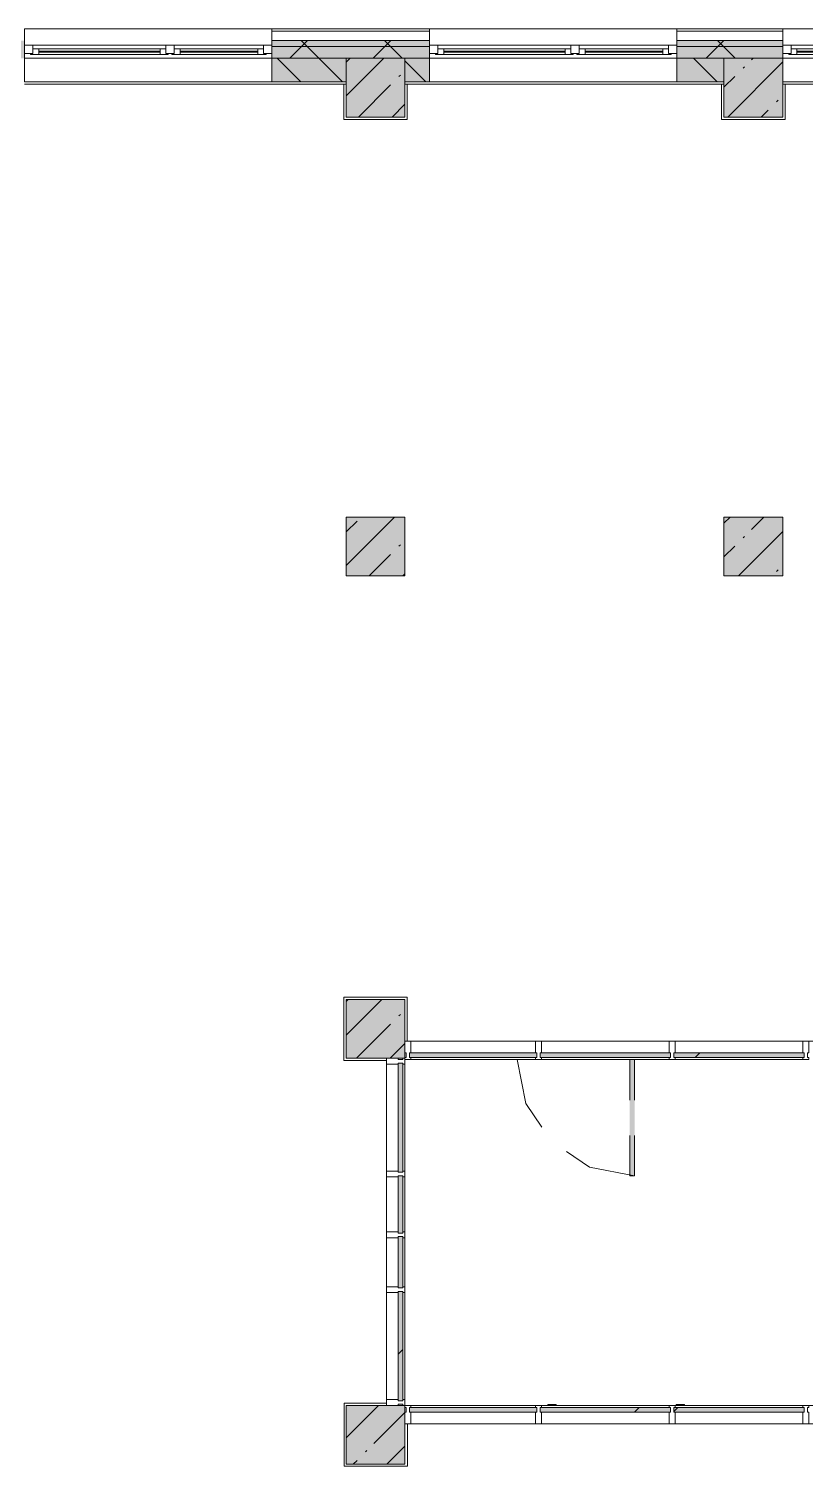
# Model space of a CAD drawing. Header units: millimetres. Extents: x -3817 to 677485, y -22715 to 103890.
# Drawn here: x 21089 to 21140.9, y -19484.7 to -19388.5 of the extents above; entities that cross this region are included whole.
import ezdxf

# ---------------------------------------------------------------- set-up
doc = ezdxf.new("R2010")
doc.units = ezdxf.units.MM
doc.layers.add('PDF _Геометрия', color=7, linetype='Continuous', true_color=0x1d1d1d)
doc.layers.add('PDF _Сплошная заливка', color=7, linetype='Continuous', true_color=0xffffff)

msp = doc.modelspace()

# ---------------------------------------------------------------- hatches: boundary and pattern name
at = {"layer": 'PDF _Сплошная заливка', "transparency": 33554559}
h = msp.add_hatch(color=256, dxfattribs=at)
h.paths.add_polyline_path([(21264.695, -19389.707), (21265.089, -19389.707), (21265.089, -19389.314), (21163.832, -19389.314), (21163.832, -19389.707), (21243.22, -19389.707)], flags=0)
h.paths.add_polyline_path([(21132.337, -19389.707), (21139.424, -19389.707), (21139.424, -19389.314), (21132.337, -19389.314)], flags=0)
h.paths.add_polyline_path([(21111.091, -19389.707), (21115.802, -19389.707), (21115.802, -19389.314), (21105.252, -19389.314), (21105.252, -19389.707)], flags=0)
h.paths.add_polyline_path([(21079.268, -19389.707), (21088.717, -19389.707), (21088.717, -19389.314), (21079.268, -19389.314)], flags=0)
h.paths.add_polyline_path([(21052.367, -19389.707), (21059.584, -19389.707), (21059.584, -19389.314), (21026.121, -19389.314), (21026.121, -19389.707), (21037.686, -19389.707)], flags=0)
h.paths.add_polyline_path([(20962.343, -19389.707), (20962.343, -19389.314), (20950.533, -19389.314), (20950.533, -19389.707)], flags=0)
h.paths.add_polyline_path([(20986.752, -19389.707), (20995.413, -19389.707), (20995.413, -19389.314), (20986.752, -19389.314)], flags=0)
h.paths.add_polyline_path([(21008.325, -19389.707), (21019.034, -19389.707), (21019.034, -19389.314), (21002.499, -19389.314), (21002.499, -19389.707)], flags=0)
h.paths.add_polyline_path([(20915.103, -19389.707), (20915.103, -19389.314), (20906.44, -19389.314), (20906.44, -19389.707)], flags=0)
h.paths.add_polyline_path([(20876.196, -19389.707), (20882.031, -19389.707), (20882.031, -19389.314), (20862.347, -19389.314), (20862.347, -19389.707), (20863.134, -19389.707)], flags=0)
h.paths.add_polyline_path([(20922.19, -19389.707), (20930.848, -19389.707), (20930.848, -19389.314), (20922.19, -19389.314)], flags=0)
h = msp.add_hatch(color=256, dxfattribs=at)
h.paths.add_polyline_path([(21263.907, -19390.495), (21264.695, -19390.495), (21264.695, -19389.707), (21163.832, -19389.707), (21163.832, -19390.495), (21243.22, -19390.495)], flags=0)
h.paths.add_polyline_path([(21111.091, -19390.495), (21115.802, -19390.495), (21115.802, -19389.707), (21105.252, -19389.707), (21105.252, -19390.495)], flags=0)
h.paths.add_polyline_path([(21079.268, -19390.495), (21088.717, -19390.495), (21088.717, -19389.707), (21079.268, -19389.707)], flags=0)
h.paths.add_polyline_path([(21132.337, -19390.495), (21139.424, -19390.495), (21139.424, -19389.707), (21132.337, -19389.707)], flags=0)
h.paths.add_polyline_path([(21037.686, -19390.495), (21059.584, -19390.495), (21059.584, -19389.707), (21026.121, -19389.707), (21026.121, -19390.495)], flags=0)
h.paths.add_polyline_path([(21008.325, -19390.495), (21019.034, -19390.495), (21019.034, -19389.707), (21002.499, -19389.707), (21002.499, -19390.495)], flags=0)
h.paths.add_polyline_path([(20993.644, -19390.495), (20995.413, -19390.495), (20995.413, -19389.707), (20986.752, -19389.707), (20986.752, -19390.495)], flags=0)
h.paths.add_polyline_path([(20876.196, -19390.495), (20882.031, -19390.495), (20882.031, -19389.707), (20863.134, -19389.707), (20863.134, -19390.495), (20867.859, -19390.495)], flags=0)
h.paths.add_polyline_path([(20950.533, -19390.495), (20962.343, -19390.495), (20962.343, -19389.707), (20950.533, -19389.707)], flags=0)
h.paths.add_polyline_path([(20930.848, -19390.495), (20930.848, -19389.707), (20922.19, -19389.707), (20922.19, -19390.495)], flags=0)
h.paths.add_polyline_path([(20915.103, -19390.495), (20915.103, -19389.707), (20906.44, -19389.707), (20906.44, -19390.495)], flags=0)
h = msp.add_hatch(color=256, dxfattribs=at)
h.paths.add_polyline_path([(21163.832, -19392.069), (21166.194, -19392.069), (21166.194, -19390.495), (21163.832, -19390.495), (21163.832, -19390.664)], flags=0)
h.paths.add_polyline_path([(21170.131, -19392.069), (21194.146, -19392.069), (21194.146, -19390.495), (21170.131, -19390.495), (21170.131, -19390.664)], flags=0)
h.paths.add_polyline_path([(21135.487, -19392.069), (21135.487, -19390.495), (21132.337, -19390.495), (21132.337, -19392.069)], flags=0)
h.paths.add_polyline_path([(21056.828, -19392.069), (21059.584, -19392.069), (21059.584, -19390.495), (21056.828, -19390.495), (21056.828, -19390.664)], flags=0)
h.paths.add_polyline_path([(21110.212, -19392.069), (21110.212, -19390.495), (21105.252, -19390.495), (21105.252, -19392.069)], flags=0)
h.paths.add_polyline_path([(21114.149, -19392.069), (21115.802, -19392.069), (21115.802, -19390.495), (21114.149, -19390.495), (21114.149, -19390.664)], flags=0)
h.paths.add_polyline_path([(21079.268, -19392.069), (21084.78, -19392.069), (21084.78, -19390.495), (21079.268, -19390.495), (21079.268, -19390.664)], flags=0)
h.paths.add_polyline_path([(21052.104, -19392.069), (21052.104, -19390.495), (21026.121, -19390.495), (21026.121, -19392.069), (21037.686, -19392.069)], flags=0)
h.paths.add_polyline_path([(21004.665, -19392.069), (21004.665, -19390.514), (21009.389, -19390.514), (21009.389, -19392.069), (21019.034, -19392.069), (21019.034, -19390.495), (21002.499, -19390.495), (21002.499, -19392.069)], flags=0)
h.paths.add_polyline_path([(20986.752, -19392.069), (20995.413, -19392.069), (20995.413, -19390.495), (20986.752, -19390.495), (20986.752, -19390.664)], flags=0)
h.paths.add_polyline_path([(20950.533, -19392.069), (20957.619, -19392.069), (20957.619, -19390.495), (20950.533, -19390.495), (20950.533, -19390.664)], flags=0)
h.paths.add_polyline_path([(20930.848, -19392.069), (20930.848, -19390.495), (20922.19, -19390.495), (20922.19, -19392.069)], flags=0)
h.paths.add_polyline_path([(20906.44, -19392.069), (20910.377, -19392.069), (20910.377, -19390.495), (20906.44, -19390.495), (20906.44, -19390.664)], flags=0)
h.paths.add_polyline_path([(20867.859, -19392.069), (20882.031, -19392.069), (20882.031, -19390.495), (20867.859, -19390.495), (20867.859, -19390.664)], flags=0)
for points in [[(21114.149, -19394.432), (21114.149, -19390.495), (21110.212, -19390.495), (21110.212, -19394.432), (21111.091, -19394.432)], [(21122.968, -19457.366), (21122.968, -19457.051), (21114.464, -19457.051), (21114.464, -19457.366), (21118.432, -19457.366)], [(21131.904, -19457.366), (21131.904, -19457.051), (21123.204, -19457.051), (21123.204, -19457.366), (21125.772, -19457.366)], [(21140.841, -19457.366), (21140.841, -19457.051), (21132.141, -19457.051), (21132.141, -19457.366), (21140.453, -19457.366)], [(21122.968, -19481.098), (21122.968, -19480.783), (21114.464, -19480.783), (21114.464, -19481.098), (21118.432, -19481.098)], [(21131.904, -19481.098), (21131.904, -19480.783), (21123.204, -19480.783), (21123.204, -19481.098), (21125.772, -19481.098)], [(21140.841, -19481.098), (21140.841, -19480.783), (21132.141, -19480.783), (21132.141, -19481.098), (21140.453, -19481.098)]]:
    msp.add_hatch(color=256, dxfattribs=at).paths.add_polyline_path(points)
at = {"layer": 'PDF _Сплошная заливка', "true_color": 0xe2e2e2, "transparency": 33554559}
msp.add_hatch(color=254, dxfattribs=at).paths.add_polyline_path([(21129.188, -19465.295), (21129.503, -19465.295), (21129.503, -19457.5), (21129.188, -19457.5), (21129.188, -19461.102)])

# ---------------------------------------------------------------- linework, layer by layer
at = {"layer": 'PDF _Геометрия', "color": 7, "lineweight": 9}
for points in [[(21105.252, -19392.069), (21088.717, -19392.069), (21088.717, -19390.495), (21105.252, -19390.495), (21088.717, -19390.495), (21088.717, -19388.526), (21105.252, -19388.526), (21105.252, -19390.495), (21088.717, -19390.495)], [(21115.802, -19388.684), (21105.252, -19388.684)], [(21119.661, -19388.526), (21115.724, -19388.526), (21119.661, -19388.526)], [(21139.424, -19388.684), (21132.337, -19388.684)], [(21235.168, -19463.327), (21235.168, -19463.957), (21261.939, -19463.957), (21261.939, -19467.893), (21263.671, -19467.893), (21263.671, -19437.343), (21265.876, -19437.343), (21265.876, -19435.375), (21265.876, -19390.495), (21265.876, -19388.684), (21265.876, -19388.526), (21163.832, -19388.526), (21163.832, -19390.495), (21139.424, -19390.495), (21139.424, -19388.526), (21163.832, -19388.526), (21163.832, -19390.495), (21139.424, -19390.495)], [(21105.252, -19389.629), (21088.717, -19389.629)], [(21115.802, -19389.314), (21105.252, -19389.314)], [(21115.802, -19389.707), (21105.252, -19389.707)], [(21106.448, -19390.495), (21107.235, -19389.707), (21107.629, -19389.314)], [(21109.969, -19392.069), (21108.395, -19390.495), (21107.607, -19389.707), (21107.213, -19389.314)], [(21112.016, -19390.495), (21112.803, -19389.707), (21113.197, -19389.314)], [(21113.962, -19390.495), (21113.175, -19389.707), (21112.781, -19389.314)], [(21132.337, -19389.629), (21115.802, -19389.629)], [(21139.424, -19389.314), (21132.337, -19389.314)], [(21139.424, -19389.707), (21132.337, -19389.707)], [(21134.286, -19390.495), (21135.073, -19389.707), (21135.467, -19389.314)], [(21136.232, -19390.495), (21135.445, -19389.707), (21135.051, -19389.314)], [(21163.832, -19389.629), (21139.424, -19389.629)], [(21088.717, -19390.18), (21089.268, -19390.18)], [(21098.323, -19390.258), (21089.111, -19390.258)], [(21089.662, -19390.258), (21089.662, -19389.865)], [(21089.662, -19390.022), (21097.772, -19390.022)], [(21097.772, -19390.101), (21089.662, -19390.101)], [(21097.772, -19390.258), (21097.772, -19389.865)], [(21098.165, -19390.18), (21098.716, -19390.18)], [(21104.858, -19390.258), (21098.559, -19390.258)], [(21099.11, -19390.258), (21099.11, -19389.865)], [(21099.11, -19390.022), (21104.307, -19390.022)], [(21104.307, -19390.101), (21099.11, -19390.101)], [(21104.307, -19390.258), (21104.307, -19389.865)], [(21104.701, -19390.18), (21105.252, -19390.18)], [(21107.186, -19392.069), (21105.611, -19390.495)], [(21110.212, -19393.016), (21112.733, -19390.495)], [(21110.212, -19390.771), (21110.488, -19390.495)], [(21115.802, -19390.18), (21116.354, -19390.18)], [(21125.409, -19390.258), (21116.196, -19390.258)], [(21116.747, -19390.258), (21116.747, -19389.865)], [(21116.747, -19390.022), (21124.857, -19390.022)], [(21124.857, -19390.101), (21116.747, -19390.101)], [(21124.857, -19390.258), (21124.857, -19389.865)], [(21125.251, -19390.18), (21125.772, -19390.18)], [(21131.944, -19390.258), (21125.645, -19390.258)], [(21126.196, -19390.258), (21126.196, -19389.865)], [(21126.196, -19390.022), (21131.392, -19390.022)], [(21131.392, -19390.101), (21126.196, -19390.101)], [(21131.392, -19390.258), (21131.392, -19389.865)], [(21131.786, -19390.18), (21132.337, -19390.18)], [(21135.023, -19392.069), (21133.449, -19390.495)], [(21137.323, -19390.599), (21137.428, -19390.495)], [(21139.424, -19390.18), (21139.975, -19390.18)], [(21163.832, -19392.069), (21139.424, -19392.069), (21139.424, -19390.495), (21163.832, -19390.495), (21263.907, -19390.495), (21261.939, -19390.495), (21233.003, -19390.495), (21233.003, -19392.463), (21261.939, -19392.463), (21259.183, -19392.463)], [(21156.903, -19390.258), (21139.817, -19390.258)], [(21140.369, -19390.258), (21140.369, -19389.865)], [(21140.369, -19390.022), (21156.352, -19390.022)], [(21156.352, -19390.101), (21140.369, -19390.101)], [(21113.751, -19391.722), (21113.844, -19391.629)], [(21115.537, -19392.069), (21114.149, -19390.681)], [(21135.736, -19394.432), (21139.424, -19390.744)], [(21136.762, -19391.161), (21136.855, -19391.067)], [(21110.055, -19392.227), (21110.212, -19392.227), (21088.882, -19392.227), (21088.874, -19392.227), (21088.717, -19392.227)], [(21111.041, -19394.432), (21113.19, -19392.283)], [(21135.329, -19392.227), (21135.487, -19392.227), (21114.314, -19392.227), (21114.306, -19392.227), (21114.149, -19392.227), (21114.306, -19392.227)], [(21132.337, -19392.069), (21115.802, -19392.069)], [(21135.487, -19392.436), (21136.201, -19391.722)], [(21166.037, -19392.227), (21166.194, -19392.227), (21139.589, -19392.227), (21139.581, -19392.227), (21139.424, -19392.227), (21139.581, -19392.227)], [(21139.007, -19393.406), (21139.1, -19393.312)], [(21113.286, -19394.432), (21114.149, -19393.569)], [(21137.981, -19394.432), (21138.446, -19393.967)], [(21110.212, -19424.446), (21113.455, -19421.202)], [(21135.487, -19421.621), (21135.905, -19421.202)], [(21137.323, -19422.029), (21138.15, -19421.202)], [(21110.212, -19422.201), (21110.945, -19421.468)], [(21136.458, -19425.139), (21139.424, -19422.174)], [(21113.751, -19423.152), (21113.844, -19423.058)], [(21135.487, -19423.866), (21136.201, -19423.152)], [(21136.762, -19422.59), (21136.855, -19422.497)], [(21111.764, -19425.139), (21113.19, -19423.713)], [(21114.009, -19425.139), (21114.149, -19424.999)], [(21139.007, -19424.835), (21139.1, -19424.742)], [(21110.212, -19455.875), (21112.603, -19453.485)], [(21110.212, -19453.63), (21110.358, -19453.485)], [(21113.751, -19454.581), (21113.844, -19454.488)], [(21110.911, -19457.421), (21113.19, -19455.143)], [(21113.156, -19457.421), (21114.149, -19456.428)], [(21122.889, -19456.264), (21114.543, -19456.264)], [(21131.826, -19456.264), (21123.283, -19456.264)], [(21140.762, -19456.264), (21132.219, -19456.264)], [(21112.913, -19464.967), (21112.913, -19457.815)], [(21114.015, -19457.815), (21114.149, -19457.815), (21114.015, -19457.815)], [(21114.015, -19464.967), (21114.149, -19464.967), (21114.015, -19464.967), (21114.015, -19457.815)], [(21114.543, -19457.366), (21114.543, -19457.5), (21114.543, -19457.366)], [(21122.889, -19457.366), (21114.543, -19457.366)], [(21122.889, -19457.366), (21122.889, -19457.5), (21122.889, -19457.366)], [(21123.283, -19457.366), (21123.283, -19457.5), (21123.283, -19457.366)], [(21131.826, -19457.366), (21123.283, -19457.366)], [(21131.826, -19457.366), (21131.826, -19457.5), (21131.826, -19457.366)], [(21132.219, -19457.366), (21132.219, -19457.5), (21132.219, -19457.366)], [(21140.762, -19457.366), (21132.219, -19457.366)], [(21133.55, -19457.366), (21133.865, -19457.051)], [(21140.762, -19457.366), (21140.762, -19457.5), (21140.762, -19457.366)], [(21112.913, -19469.035), (21112.913, -19465.361)], [(21114.015, -19465.361), (21114.149, -19465.361), (21114.015, -19465.361)], [(21114.015, -19469.035), (21114.149, -19469.035), (21114.015, -19469.035), (21114.015, -19465.361)], [(21112.913, -19472.71), (21112.913, -19469.429)], [(21114.015, -19469.429), (21114.149, -19469.429), (21114.015, -19469.429)], [(21114.015, -19472.71), (21114.149, -19472.71), (21114.015, -19472.71), (21114.015, -19469.429)], [(21112.913, -19480.255), (21112.913, -19473.103)], [(21114.015, -19473.103), (21114.149, -19473.103), (21114.015, -19473.103)], [(21114.015, -19480.255), (21114.149, -19480.255), (21114.015, -19480.255), (21114.015, -19473.103)], [(21113.7, -19477.216), (21114.015, -19476.901)], [(21110.212, -19482.815), (21112.378, -19480.649)], [(21114.149, -19480.649), (21116.669, -19480.649)], [(21114.543, -19480.783), (21114.543, -19480.649), (21114.543, -19480.783)], [(21122.889, -19480.783), (21122.889, -19480.649), (21122.889, -19480.783), (21114.543, -19480.783)], [(21125.487, -19480.649), (21122.18, -19480.649), (21121.55, -19480.649), (21119.031, -19480.649)], [(21123.283, -19480.783), (21123.283, -19480.649), (21123.283, -19480.783)], [(21131.826, -19480.783), (21131.826, -19480.649), (21131.826, -19480.783), (21123.283, -19480.783)], [(21127.1, -19480.649), (21124.265, -19480.649)], [(21127.849, -19480.649), (21131.786, -19480.649)], [(21132.296, -19480.649), (21129.462, -19480.649)], [(21129.503, -19481.098), (21129.818, -19480.783)], [(21132.141, -19481.046), (21132.403, -19480.783)], [(21132.219, -19480.783), (21132.219, -19480.649), (21132.219, -19480.783)], [(21140.762, -19480.783), (21140.762, -19480.649), (21140.762, -19480.783), (21132.219, -19480.783)], [(21134.148, -19480.649), (21138.085, -19480.649)], [(21140.447, -19480.649), (21144.384, -19480.649)], [(21112.067, -19483.205), (21114.149, -19481.123)], [(21122.889, -19481.885), (21114.543, -19481.885)], [(21131.826, -19481.885), (21123.283, -19481.885)], [(21140.762, -19481.885), (21132.219, -19481.885)], [(21111.506, -19483.766), (21111.599, -19483.673)], [(21112.931, -19484.586), (21114.149, -19483.368)], [(21110.686, -19484.586), (21110.945, -19484.328)]]:
    msp.add_lwpolyline(points, dxfattribs=at)
for points in [[(21105.252, -19390.495), (21115.802, -19390.495), (21115.802, -19388.526), (21105.252, -19388.526)], [(21114.149, -19392.069), (21114.149, -19390.495), (21115.802, -19390.495), (21132.337, -19390.495), (21132.337, -19388.526), (21115.802, -19388.526), (21115.802, -19390.495), (21115.802, -19392.069)], [(21125.96, -19388.526), (21122.023, -19388.526)], [(21132.259, -19388.526), (21128.322, -19388.526)], [(21132.337, -19390.495), (21139.424, -19390.495), (21139.424, -19388.526), (21132.337, -19388.526)], [(21089.268, -19389.629), (21089.268, -19390.18), (21088.717, -19390.18), (21088.717, -19389.629)], [(21098.716, -19389.629), (21098.716, -19390.18), (21098.165, -19390.18), (21098.165, -19389.629)], [(21105.252, -19389.629), (21105.252, -19390.18), (21104.701, -19390.18), (21104.701, -19389.629)], [(21116.354, -19389.629), (21116.354, -19390.18), (21115.802, -19390.18), (21115.802, -19389.629)], [(21125.802, -19389.629), (21125.802, -19390.18), (21125.251, -19390.18), (21125.251, -19389.629)], [(21132.337, -19389.629), (21132.337, -19390.18), (21131.786, -19390.18), (21131.786, -19389.629)], [(21139.975, -19389.629), (21139.975, -19390.18), (21139.424, -19390.18), (21139.424, -19389.629)], [(21089.111, -19390.258), (21098.323, -19390.258), (21098.323, -19390.18), (21098.165, -19390.18), (21098.165, -19389.865), (21089.268, -19389.865), (21089.268, -19390.18), (21089.111, -19390.18)], [(21098.559, -19390.258), (21104.858, -19390.258), (21104.858, -19390.18), (21104.701, -19390.18), (21104.701, -19389.865), (21098.716, -19389.865), (21098.716, -19390.18), (21098.559, -19390.18)], [(21110.212, -19390.495), (21105.252, -19390.495), (21105.252, -19392.069), (21110.212, -19392.069)], [(21114.149, -19394.432), (21114.149, -19392.069), (21114.149, -19390.495), (21110.212, -19390.495), (21110.212, -19392.069), (21110.212, -19394.432)], [(21132.337, -19390.495), (21115.802, -19390.495)], [(21116.196, -19390.258), (21125.409, -19390.258), (21125.409, -19390.18), (21125.251, -19390.18), (21125.251, -19389.865), (21116.354, -19389.865), (21116.354, -19390.18), (21116.196, -19390.18)], [(21125.645, -19390.258), (21131.944, -19390.258), (21131.944, -19390.18), (21131.786, -19390.18), (21131.786, -19389.865), (21125.802, -19389.865), (21125.802, -19390.18), (21125.645, -19390.18)], [(21135.487, -19390.495), (21132.337, -19390.495), (21132.337, -19392.069), (21135.487, -19392.069)], [(21139.424, -19394.432), (21139.424, -19390.495), (21135.487, -19390.495), (21135.487, -19392.069), (21135.487, -19394.432)], [(21139.817, -19390.258), (21156.903, -19390.258), (21156.903, -19390.18), (21156.746, -19390.18), (21156.746, -19389.865), (21139.975, -19389.865), (21139.975, -19390.18), (21139.817, -19390.18)], [(21114.149, -19421.202), (21110.212, -19421.202), (21110.212, -19425.139), (21114.149, -19425.139)], [(21139.424, -19421.202), (21135.487, -19421.202), (21135.487, -19425.139), (21139.424, -19425.139)], [(21114.149, -19453.485), (21110.212, -19453.485), (21110.212, -19457.421), (21114.149, -19457.421)], [(21114.464, -19457.366), (21114.464, -19457.051), (21114.543, -19457.051), (21114.543, -19456.264), (21114.149, -19456.264), (21114.149, -19457.051), (21114.228, -19457.051), (21114.228, -19457.366), (21114.149, -19457.366), (21114.149, -19457.5), (21114.543, -19457.5), (21114.543, -19457.366)], [(21114.543, -19456.264), (21122.889, -19456.264), (21122.889, -19457.051), (21114.543, -19457.051)], [(21123.283, -19457.366), (21123.204, -19457.366), (21123.204, -19457.051), (21123.283, -19457.051), (21123.283, -19456.264), (21122.889, -19456.264), (21122.889, -19457.051), (21122.968, -19457.051), (21122.968, -19457.366), (21122.889, -19457.366), (21122.889, -19457.5), (21123.283, -19457.5)], [(21123.283, -19456.264), (21131.826, -19456.264), (21131.826, -19457.051), (21123.283, -19457.051)], [(21132.219, -19457.366), (21132.141, -19457.366), (21132.141, -19457.051), (21132.219, -19457.051), (21132.219, -19456.264), (21131.826, -19456.264), (21131.826, -19457.051), (21131.904, -19457.051), (21131.904, -19457.366), (21131.826, -19457.366), (21131.826, -19457.5), (21132.219, -19457.5)], [(21132.219, -19456.264), (21140.762, -19456.264), (21140.762, -19457.051), (21132.219, -19457.051)], [(21141.156, -19457.366), (21141.077, -19457.366), (21141.077, -19457.051), (21141.156, -19457.051), (21141.156, -19456.264), (21140.762, -19456.264), (21140.762, -19457.051), (21140.841, -19457.051), (21140.841, -19457.366), (21140.762, -19457.366), (21140.762, -19457.5), (21141.156, -19457.5)], [(21114.015, -19457.736), (21114.015, -19457.815), (21114.149, -19457.815), (21114.149, -19457.421), (21114.015, -19457.421), (21114.015, -19457.5), (21113.7, -19457.5), (21113.7, -19457.421), (21112.913, -19457.421), (21112.913, -19457.815), (21113.7, -19457.815), (21113.7, -19457.736)], [(21113.7, -19457.815), (21113.7, -19464.967), (21112.913, -19464.967), (21112.913, -19457.815)], [(21113.7, -19457.736), (21113.7, -19465.046), (21114.015, -19465.046), (21114.015, -19457.736)], [(21114.149, -19457.815), (21114.149, -19464.967)], [(21114.464, -19457.366), (21122.968, -19457.366), (21122.968, -19457.051), (21114.464, -19457.051)], [(21114.543, -19457.5), (21122.889, -19457.5)], [(21123.204, -19457.366), (21131.904, -19457.366), (21131.904, -19457.051), (21123.204, -19457.051)], [(21123.283, -19457.5), (21131.826, -19457.5)], [(21132.141, -19457.366), (21140.841, -19457.366), (21140.841, -19457.051), (21132.141, -19457.051)], [(21132.219, -19457.5), (21140.762, -19457.5)], [(21113.7, -19465.282), (21114.015, -19465.282), (21114.015, -19465.361), (21114.149, -19465.361), (21114.149, -19464.967), (21114.015, -19464.967), (21114.015, -19465.046), (21113.7, -19465.046), (21113.7, -19464.967), (21112.913, -19464.967), (21112.913, -19465.361), (21113.7, -19465.361)], [(21113.7, -19465.361), (21113.7, -19469.035), (21112.913, -19469.035), (21112.913, -19465.361)], [(21113.7, -19465.282), (21113.7, -19469.114), (21114.015, -19469.114), (21114.015, -19465.282)], [(21114.149, -19465.361), (21114.149, -19469.035)], [(21113.7, -19469.35), (21114.015, -19469.35), (21114.015, -19469.429), (21114.149, -19469.429), (21114.149, -19469.035), (21114.015, -19469.035), (21114.015, -19469.114), (21113.7, -19469.114), (21113.7, -19469.035), (21112.913, -19469.035), (21112.913, -19469.429), (21113.7, -19469.429)], [(21113.7, -19469.429), (21113.7, -19472.71), (21112.913, -19472.71), (21112.913, -19469.429)], [(21113.7, -19469.35), (21113.7, -19472.788), (21114.015, -19472.788), (21114.015, -19469.35)], [(21114.149, -19469.429), (21114.149, -19472.71)], [(21113.7, -19473.025), (21114.015, -19473.025), (21114.015, -19473.103), (21114.149, -19473.103), (21114.149, -19472.71), (21114.015, -19472.71), (21114.015, -19472.788), (21113.7, -19472.788), (21113.7, -19472.71), (21112.913, -19472.71), (21112.913, -19473.103), (21113.7, -19473.103)], [(21113.7, -19473.103), (21113.7, -19480.255), (21112.913, -19480.255), (21112.913, -19473.103)], [(21113.7, -19473.025), (21113.7, -19480.334), (21114.015, -19480.334), (21114.015, -19473.025)], [(21114.149, -19473.103), (21114.149, -19480.255)], [(21114.149, -19480.649), (21110.212, -19480.649), (21110.212, -19484.586), (21114.149, -19484.586)], [(21113.7, -19480.57), (21114.015, -19480.57), (21114.015, -19480.649), (21114.149, -19480.649), (21114.149, -19480.255), (21114.015, -19480.255), (21114.015, -19480.334), (21113.7, -19480.334), (21113.7, -19480.255), (21112.913, -19480.255), (21112.913, -19480.649), (21113.7, -19480.649)], [(21114.464, -19480.783), (21114.543, -19480.783), (21114.543, -19480.649), (21114.149, -19480.649), (21114.149, -19480.783), (21114.228, -19480.783), (21114.228, -19481.098), (21114.149, -19481.098), (21114.149, -19481.885), (21114.543, -19481.885), (21114.543, -19481.098), (21114.464, -19481.098)], [(21114.464, -19481.098), (21122.968, -19481.098), (21122.968, -19480.783), (21114.464, -19480.783)], [(21114.543, -19480.649), (21122.889, -19480.649)], [(21123.204, -19481.098), (21123.204, -19480.783), (21123.283, -19480.783), (21123.283, -19480.649), (21122.889, -19480.649), (21122.889, -19480.783), (21122.968, -19480.783), (21122.968, -19481.098), (21122.889, -19481.098), (21122.889, -19481.885), (21123.283, -19481.885), (21123.283, -19481.098)], [(21123.204, -19481.098), (21131.904, -19481.098), (21131.904, -19480.783), (21123.204, -19480.783)], [(21123.283, -19480.649), (21131.826, -19480.649)], [(21132.141, -19481.098), (21132.141, -19480.783), (21132.219, -19480.783), (21132.219, -19480.649), (21131.826, -19480.649), (21131.826, -19480.783), (21131.904, -19480.783), (21131.904, -19481.098), (21131.826, -19481.098), (21131.826, -19481.885), (21132.219, -19481.885), (21132.219, -19481.098)], [(21132.141, -19481.098), (21140.841, -19481.098), (21140.841, -19480.783), (21132.141, -19480.783)], [(21132.219, -19480.649), (21140.762, -19480.649)], [(21141.077, -19481.098), (21141.077, -19480.783), (21141.156, -19480.783), (21141.156, -19480.649), (21140.762, -19480.649), (21140.762, -19480.783), (21140.841, -19480.783), (21140.841, -19481.098), (21140.762, -19481.098), (21140.762, -19481.885), (21141.156, -19481.885), (21141.156, -19481.098)], [(21114.543, -19481.098), (21122.889, -19481.098), (21122.889, -19481.885), (21114.543, -19481.885)], [(21123.283, -19481.098), (21131.826, -19481.098), (21131.826, -19481.885), (21123.283, -19481.885)], [(21132.219, -19481.098), (21140.762, -19481.098), (21140.762, -19481.885), (21132.219, -19481.885)]]:
    msp.add_lwpolyline(points, close=True, dxfattribs=at)
at = {"layer": 'PDF _Геометрия', "color": 253, "lineweight": 9, "true_color": 0xaaaaaa}
for points in [[(21200.366, -19425.297), (21184.738, -19425.297), (21184.738, -19392.227), (21170.29, -19392.227), (21170.29, -19394.589), (21166.037, -19394.589), (21166.037, -19392.227), (21139.581, -19392.227), (21139.581, -19394.589), (21135.329, -19394.589), (21135.329, -19392.227), (21114.306, -19392.227), (21114.306, -19394.589), (21110.055, -19394.589), (21110.055, -19392.227), (21088.874, -19392.227)], [(21110.055, -19392.227), (21110.055, -19394.589), (21114.306, -19394.589), (21114.306, -19392.227)], [(21135.329, -19392.227), (21135.329, -19394.589), (21139.581, -19394.589), (21139.581, -19392.227)], [(21149.738, -19481.885), (21114.314, -19481.885), (21114.314, -19484.72), (21110.078, -19484.72), (21110.078, -19480.491), (21112.913, -19480.491), (21112.913, -19457.579), (21110.055, -19457.579), (21110.055, -19453.327), (21114.306, -19453.327), (21114.306, -19456.264), (21149.738, -19456.264)], [(21114.306, -19456.264), (21114.306, -19453.327), (21110.055, -19453.327), (21110.055, -19457.579), (21112.913, -19457.579)], [(21114.149, -19480.649), (21196.351, -19480.649), (21196.351, -19457.421), (21196.351, -19480.649), (21114.149, -19480.649), (21114.149, -19457.421), (21114.149, -19478.711)], [(21121.645, -19457.5), (21122.228, -19460.435), (21123.301, -19462.04)], [(21129.188, -19457.5), (21129.188, -19460.217)], [(21129.503, -19460.217), (21129.503, -19457.5)], [(21129.188, -19462.579), (21129.188, -19465.295), (21129.503, -19465.295), (21129.503, -19462.579)], [(21124.951, -19463.667), (21126.49, -19464.696), (21129.503, -19465.295)], [(21112.913, -19480.491), (21110.078, -19480.491), (21110.078, -19484.72), (21114.314, -19484.72), (21114.314, -19481.885)], [(21124.423, -19480.649), (21124.147, -19480.649), (21123.95, -19480.649)], [(21124.265, -19480.649), (21124.147, -19480.649)], [(21132.415, -19480.649), (21132.139, -19480.649)], [(21132.611, -19480.649), (21132.415, -19480.649), (21132.296, -19480.649)]]:
    msp.add_lwpolyline(points, dxfattribs=at)
for points in [[(21124.265, -19480.586), (21123.714, -19480.586), (21123.714, -19480.649), (21124.265, -19480.649)], [(21132.296, -19480.586), (21132.296, -19480.649), (21132.848, -19480.649), (21132.848, -19480.586)]]:
    msp.add_lwpolyline(points, close=True, dxfattribs=at)
at = {"layer": 'PDF _Сплошная заливка', "lineweight": 60, "transparency": 33554559}
for points in [[(21139.424, -19394.432), (21139.424, -19390.495), (21135.487, -19394.432), (21135.487, -19390.495)], [(21114.149, -19425.139), (21114.149, -19421.202), (21110.212, -19425.139), (21110.212, -19421.202)], [(21139.424, -19425.139), (21139.424, -19421.202), (21135.487, -19425.139), (21135.487, -19421.202)], [(21110.212, -19457.421), (21114.149, -19457.421), (21110.212, -19453.485), (21114.149, -19453.485)], [(21114.015, -19465.046), (21114.015, -19457.736), (21113.7, -19465.046), (21113.7, -19457.736)], [(21114.015, -19469.114), (21114.015, -19465.282), (21113.7, -19469.114), (21113.7, -19465.282)], [(21114.015, -19472.788), (21114.015, -19469.35), (21113.7, -19472.788), (21113.7, -19469.35)], [(21114.015, -19480.334), (21114.015, -19473.025), (21113.7, -19480.334), (21113.7, -19473.025)], [(21110.212, -19484.586), (21114.149, -19484.586), (21110.212, -19480.649), (21114.149, -19480.649)]]:
    msp.add_solid(points, dxfattribs=at)
at = {"layer": 'PDF _Сплошная заливка', "color": 254, "lineweight": 60, "true_color": 0xe2e2e2, "transparency": 33554559}
msp.add_solid([(21124.265, -19480.649), (21124.265, -19480.586), (21123.714, -19480.649)], dxfattribs=at)

doc.saveas('drawing.dxf')
